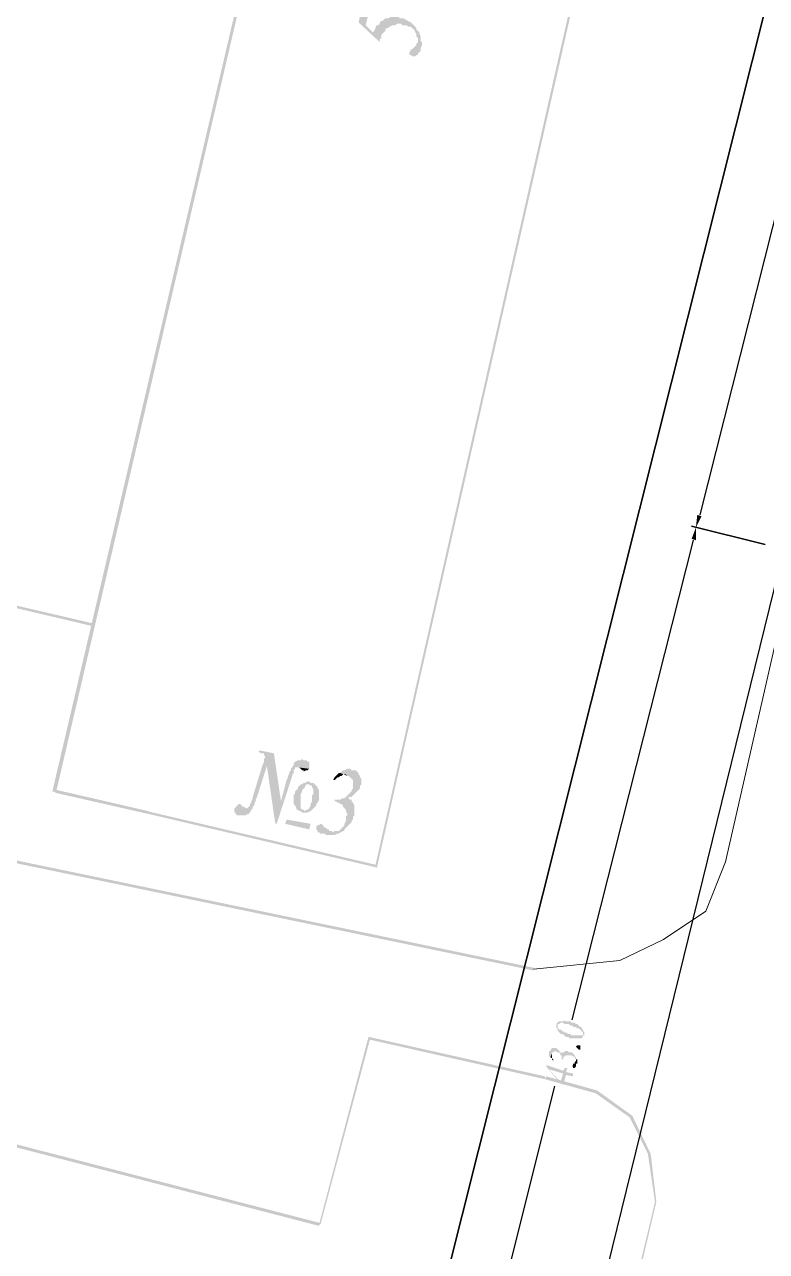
# Model space of a CAD drawing. Extents: x 243 to 885, y -99 to 1005.
# Drawn here: x 287.96 to 317.4, y -3.35 to 45.34 of the extents above; entities that cross this region are included whole.
import ezdxf

# ---------------------------------------------------------------- set-up
doc = ezdxf.new("R2010")
doc.units = 0
doc.header["$MEASUREMENT"] = 0
for name, color, linetype in [('DLXSCENE', 7, 'Continuous'), ('PDF _Геометрия', 7, 'Continuous'), ('PDF _Сплошная заливка', 7, 'Continuous')]:
    doc.layers.add(name, color=color, linetype=linetype)

# ---------------------------------------------------------------- blocks, each defined once
blk = doc.blocks.new('*U46')
blk.add_line((177.326, 706.222), (0, 0))

msp = doc.modelspace()

# ---------------------------------------------------------------- hatches: boundary and pattern name
at = {"layer": 'PDF _Сплошная заливка', "linetype": 'ByBlock', "transparency": 33554559}
h = msp.add_hatch(color=256, dxfattribs=at)
h.paths.add_polyline_path([(310.23, 73.864), (315.661, 72.745), (301.887, 11.994), (289.233, 14.961), (303.343, 75.488)])
h.paths.add_polyline_path([(310.286, 73.976), (303.287, 75.6), (289.065, 14.905), (301.943, 11.882), (315.773, 72.801)], flags=0)
for points in [[(301.383, 46.205), (301.215, 45.421), (302.055, 44.637), (302.055, 44.749), (302.111, 44.805), (302.111, 44.917), (302.167, 44.973), (302.223, 45.029), (302.279, 45.085), (302.279, 45.141), (302.335, 45.197), (302.391, 45.197), (302.447, 45.253), (302.559, 45.309), (302.615, 45.309), (302.671, 45.309), (302.727, 45.365), (302.839, 45.365), (302.895, 45.365), (302.951, 45.309), (303.063, 45.309), (303.119, 45.309), (303.175, 45.253), (303.287, 45.253), (303.343, 45.197), (303.399, 45.141), (303.455, 45.085), (303.455, 45.029), (303.511, 44.973), (303.511, 44.861), (303.567, 44.805), (303.567, 44.749), (303.567, 44.693), (303.567, 44.637), (303.679, 44.861), (303.623, 44.973), (303.623, 45.029), (303.567, 45.085), (303.511, 45.141), (303.511, 45.197), (303.455, 45.253), (303.399, 45.309), (303.343, 45.365), (303.287, 45.421), (303.175, 45.477), (303.119, 45.533), (303.063, 45.533), (303.007, 45.589), (302.895, 45.589), (302.839, 45.589), (302.783, 45.645), (302.671, 45.645), (302.615, 45.645), (302.559, 45.645), (302.503, 45.645), (302.391, 45.589), (302.335, 45.589), (302.279, 45.589), (302.223, 45.533), (302.167, 45.477), (302.111, 45.477), (302.055, 45.421), (302.055, 45.365), (301.999, 45.309), (301.943, 45.309), (301.887, 45.253), (301.887, 45.197), (301.831, 45.085), (301.775, 45.029), (301.495, 45.309), (301.663, 45.981)], [(303.231, 44.245), (303.231, 44.133), (303.287, 44.133), (303.343, 44.077), (303.399, 44.077), (303.455, 44.077), (303.511, 44.133), (303.567, 44.133), (303.567, 44.189), (303.623, 44.245), (303.679, 44.301), (303.679, 44.357), (303.679, 44.413), (303.735, 44.525), (303.735, 44.581), (303.735, 44.637), (303.679, 44.693), (303.679, 44.805), (303.679, 44.861), (303.567, 44.637), (303.511, 44.581), (303.511, 44.525), (303.455, 44.469), (303.399, 44.413), (303.343, 44.357), (303.287, 44.357), (303.287, 44.301)], [(308.158, 7.794), (308.158, 7.906), (287.105, 12.274), (285.201, 13.394), (283.858, 14.289), (283.242, 15.017), (282.458, 16.137), (281.898, 17.481), (281.842, 18.489), (282.85, 23.304), (290.689, 21.456), (290.689, 21.568), (282.738, 23.416), (281.73, 18.489), (281.786, 17.425), (282.346, 16.081), (283.13, 14.961), (283.746, 14.233), (285.145, 13.282), (287.105, 12.162)], [(297.855, 16.417), (297.296, 16.529), (297.24, 16.473), (297.352, 16.417), (297.408, 16.417), (297.464, 16.417), (297.464, 16.361), (297.52, 16.249), (297.464, 16.193), (297.464, 16.081), (297.408, 15.969), (297.576, 15.913), (297.911, 13.618), (298.135, 14.513)], [(299.087, 16.137), (299.031, 16.137), (298.975, 16.193), (298.919, 16.137), (298.863, 16.137), (298.807, 16.137), (298.695, 16.081), (298.639, 16.025), (298.639, 15.969), (298.583, 15.857), (298.527, 15.801), (298.527, 15.745), (298.471, 15.689), (298.471, 15.633), (298.415, 15.521), (298.415, 15.465), (298.359, 15.353), (298.135, 14.513), (297.911, 13.618), (297.967, 13.618), (298.583, 15.521), (298.583, 15.577), (298.639, 15.633), (298.639, 15.745), (298.695, 15.801), (298.695, 15.857), (298.751, 15.857), (298.807, 15.857), (299.255, 15.801), (299.255, 15.857), (299.255, 15.913), (299.255, 15.969), (299.255, 16.025), (299.255, 16.081), (299.199, 16.081), (299.143, 16.137)], [(297.408, 15.969), (297.016, 14.681), (297.016, 14.625), (296.96, 14.513), (296.96, 14.457), (296.904, 14.401), (296.904, 14.345), (296.848, 14.289), (296.792, 14.233), (296.736, 14.233), (296.96, 14.177), (297.016, 14.233), (297.016, 14.289), (297.072, 14.345), (297.072, 14.401), (297.128, 14.513), (297.128, 14.569), (297.184, 14.681), (297.576, 15.913)], [(299.255, 15.801), (298.807, 15.857), (298.863, 15.857), (298.919, 15.801), (298.975, 15.745), (299.031, 15.745), (299.031, 15.689), (299.143, 15.745), (299.199, 15.745)], [(300.935, 15.745), (300.879, 15.801), (300.767, 15.801), (300.655, 15.745), (300.599, 15.745), (300.543, 15.689), (300.487, 15.633), (300.767, 15.521), (300.823, 15.521), (300.879, 15.465), (300.935, 15.409), (300.991, 15.353), (300.991, 15.241), (300.991, 15.185), (300.991, 15.129), (300.991, 15.017), (300.935, 14.961), (300.935, 14.905), (300.879, 14.849), (300.823, 14.793), (300.767, 14.737), (300.711, 14.681), (300.655, 14.625), (300.599, 14.625), (300.543, 14.625), (300.487, 14.569), (300.431, 14.569), (300.375, 14.569), (300.263, 14.569), (300.263, 14.513), (300.319, 14.513), (300.375, 14.457), (300.431, 14.457), (300.487, 14.401), (300.543, 14.401), (300.599, 14.345), (300.599, 14.289), (300.655, 14.233), (300.711, 14.177), (300.711, 14.121), (300.767, 14.009), (300.767, 13.953), (300.711, 13.897), (300.711, 13.786), (300.711, 13.73), (300.655, 13.618), (300.655, 13.562), (300.599, 13.506), (300.543, 13.45), (300.487, 13.394), (300.431, 13.338), (300.319, 13.338), (300.263, 13.338), (300.207, 13.282), (300.151, 13.338), (300.431, 13.226), (300.487, 13.282), (300.543, 13.282), (300.599, 13.338), (300.655, 13.338), (300.655, 13.394), (300.711, 13.45), (300.767, 13.506), (300.823, 13.562), (300.879, 13.618), (300.935, 13.674), (300.935, 13.73), (300.991, 13.786), (300.991, 13.897), (301.047, 13.953), (301.047, 14.009), (301.047, 14.121), (301.047, 14.177), (301.047, 14.233), (301.047, 14.289), (301.047, 14.345), (300.991, 14.457), (300.935, 14.513), (300.935, 14.569), (300.879, 14.569), (300.823, 14.625), (300.823, 14.681), (300.935, 14.681), (300.991, 14.737), (301.047, 14.793), (301.103, 14.849), (301.159, 14.905), (301.215, 14.961), (301.271, 15.017), (301.271, 15.073), (301.271, 15.129), (301.327, 15.185), (301.327, 15.241), (301.327, 15.353), (301.327, 15.409), (301.271, 15.465), (301.271, 15.521), (301.215, 15.577), (301.215, 15.633), (301.159, 15.689), (301.103, 15.745), (301.047, 15.745)], [(300.487, 15.633), (300.431, 15.633), (300.375, 15.577), (300.319, 15.521), (300.263, 15.465), (300.207, 15.353), (300.263, 15.353), (300.319, 15.409), (300.375, 15.465), (300.431, 15.465), (300.487, 15.521), (300.543, 15.521), (300.599, 15.577), (300.711, 15.577), (300.767, 15.521)], [(299.031, 15.241), (298.975, 15.185), (298.919, 15.185), (298.863, 15.129), (298.807, 15.073), (298.807, 15.017), (298.751, 14.961), (298.695, 14.905), (298.695, 14.793), (298.639, 14.793), (298.639, 14.681), (298.639, 14.625), (298.639, 14.513), (298.639, 14.457), (298.639, 14.401), (298.695, 14.345), (298.751, 14.233), (298.751, 14.177), (299.031, 14.177), (298.975, 14.177), (298.919, 14.233), (298.919, 14.345), (298.919, 14.401), (298.919, 14.457), (298.919, 14.513), (298.919, 14.569), (298.919, 14.681), (298.919, 14.737), (298.919, 14.793), (298.975, 14.905), (298.975, 14.961), (299.031, 15.017), (299.087, 15.073), (299.087, 15.129), (299.143, 15.185), (299.199, 15.185), (299.255, 15.185)], [(299.311, 15.241), (299.255, 15.297), (299.199, 15.297), (299.087, 15.241), (299.031, 15.241), (299.255, 15.185), (299.311, 15.129), (299.367, 15.129), (299.367, 15.073), (299.423, 14.961), (299.423, 14.905), (299.423, 14.793), (299.367, 14.737), (299.367, 14.625), (299.367, 14.569), (299.367, 14.513), (299.311, 14.401), (299.311, 14.345), (299.255, 14.233), (299.199, 14.177), (299.143, 14.177), (299.087, 14.121), (299.031, 14.177), (298.751, 14.177), (298.807, 14.177), (298.863, 14.121), (298.919, 14.121), (298.975, 14.065), (299.031, 14.065), (299.087, 14.065), (299.143, 14.065), (299.199, 14.065), (299.311, 14.121), (299.367, 14.177), (299.423, 14.233), (299.479, 14.289), (299.535, 14.345), (299.535, 14.401), (299.591, 14.457), (299.647, 14.569), (299.647, 14.625), (299.647, 14.681), (299.647, 14.793), (299.647, 14.849), (299.647, 14.905), (299.647, 14.961), (299.591, 15.017), (299.591, 15.073), (299.535, 15.129), (299.479, 15.185), (299.423, 15.241), (299.367, 15.241)], [(292.872, 14.121), (289.233, 14.961), (289.177, 14.849), (292.872, 14.009)], [(296.512, 14.401), (296.456, 14.401), (296.4, 14.345), (296.344, 14.289), (296.288, 14.233), (296.288, 14.177), (296.288, 14.121), (296.288, 14.065), (296.344, 14.065), (296.344, 14.009), (296.4, 13.953), (296.512, 13.953), (296.624, 13.953), (296.68, 13.953), (296.736, 13.953), (296.792, 14.009), (296.848, 14.009), (296.904, 14.065), (296.96, 14.177), (296.736, 14.233), (296.68, 14.289), (296.624, 14.289), (296.568, 14.345)], [(299.311, 13.618), (298.359, 13.786), (298.303, 13.618), (299.255, 13.394)], [(299.703, 13.618), (299.647, 13.562), (299.591, 13.562), (299.535, 13.506), (299.535, 13.45), (299.535, 13.394), (299.591, 13.338), (299.591, 13.282), (299.647, 13.282), (299.703, 13.226), (299.759, 13.226), (299.871, 13.226), (299.927, 13.17), (299.983, 13.17), (300.095, 13.17), (300.151, 13.17), (300.207, 13.17), (300.263, 13.17), (300.375, 13.226), (300.431, 13.226), (300.151, 13.338), (300.095, 13.338), (300.039, 13.338), (300.039, 13.394), (299.983, 13.394), (299.927, 13.45), (299.815, 13.506), (299.815, 13.562)], [(309.054, 5.667), (309.054, 5.499), (309.11, 5.611), (309.11, 5.667), (309.166, 5.667), (309.222, 5.723), (309.278, 5.723), (309.334, 5.723), (309.39, 5.667), (309.446, 5.667), (309.502, 5.667), (309.558, 5.667), (309.614, 5.611), (309.67, 5.611), (309.726, 5.611), (309.726, 5.555), (309.782, 5.555), (309.838, 5.555), (309.894, 5.499), (309.95, 5.499), (310.006, 5.443), (310.062, 5.387), (310.118, 5.331), (310.118, 5.275), (310.118, 5.163), (310.118, 5.219), (310.174, 5.219), (310.174, 5.275), (310.174, 5.331), (310.174, 5.387), (310.118, 5.387), (310.118, 5.443), (310.062, 5.499), (310.062, 5.555), (310.006, 5.555), (309.95, 5.611), (309.894, 5.667), (309.838, 5.667), (309.782, 5.723), (309.726, 5.723), (309.67, 5.723), (309.614, 5.779), (309.558, 5.779), (309.502, 5.779), (309.446, 5.779), (309.39, 5.779), (309.39, 5.835), (309.334, 5.779), (309.278, 5.779), (309.222, 5.779), (309.166, 5.779), (309.11, 5.723)], [(309.054, 5.499), (309.11, 5.499), (309.11, 5.387), (309.166, 5.387), (309.166, 5.331), (309.222, 5.331), (309.222, 5.275), (309.278, 5.275), (309.334, 5.275), (309.334, 5.219), (309.39, 5.219), (309.446, 5.163), (309.502, 5.163), (309.558, 5.163), (309.558, 5.107), (309.614, 5.107), (309.67, 5.107), (309.726, 5.107), (309.782, 5.107), (309.838, 5.107), (309.894, 5.107), (309.95, 5.107), (310.006, 5.107), (310.062, 5.107), (310.118, 5.163), (310.118, 5.275), (310.118, 5.219), (310.062, 5.219), (310.006, 5.219), (309.95, 5.219), (309.894, 5.219), (309.838, 5.219), (309.782, 5.219), (309.726, 5.219), (309.67, 5.219), (309.614, 5.275), (309.558, 5.275), (309.502, 5.275), (309.502, 5.331), (309.446, 5.331), (309.39, 5.331), (309.334, 5.387), (309.278, 5.387), (309.278, 5.443), (309.222, 5.443), (309.166, 5.443), (309.166, 5.499), (309.11, 5.499), (309.11, 5.555), (309.11, 5.611)], [(299.647, -2.284), (299.703, -2.284), (301.663, 5.051), (308.606, 3.483), (308.606, 3.595), (301.607, 5.163)], [(308.774, 4.547), (308.774, 4.379), (308.83, 4.379), (308.886, 4.491), (308.886, 4.547), (308.942, 4.547), (308.998, 4.603), (309.054, 4.603), (309.054, 4.547), (309.11, 4.547), (309.166, 4.547), (309.222, 4.491), (309.222, 4.435), (309.278, 4.435), (309.278, 4.379), (309.278, 4.323), (309.278, 4.267), (309.334, 4.267), (309.334, 4.323), (309.334, 4.379), (309.39, 4.379), (309.446, 4.435), (309.502, 4.435), (309.558, 4.435), (309.614, 4.435), (309.67, 4.435), (309.726, 4.379), (309.782, 4.379), (309.782, 4.323), (309.838, 4.267), (309.838, 4.211), (309.838, 4.323), (309.838, 4.379), (309.782, 4.379), (309.782, 4.435), (309.726, 4.491), (309.67, 4.547), (309.614, 4.547), (309.558, 4.547), (309.502, 4.603), (309.446, 4.603), (309.39, 4.603), (309.39, 4.547), (309.334, 4.547), (309.278, 4.547), (309.278, 4.491), (309.222, 4.547), (309.166, 4.603), (309.166, 4.659), (309.11, 4.659), (309.054, 4.715), (308.998, 4.715), (308.942, 4.715), (308.886, 4.715), (308.83, 4.659), (308.83, 4.603), (308.774, 4.603)], [(308.83, 4.379), (308.83, 4.323), (308.886, 4.323), (308.886, 4.267), (308.942, 4.211), (308.942, 4.267), (308.886, 4.323), (308.886, 4.379), (308.886, 4.435), (308.886, 4.491)], [(309.838, 4.771), (309.894, 4.827), (309.95, 4.827), (310.006, 4.827), (310.006, 4.771), (310.006, 4.715), (310.006, 4.659), (309.95, 4.659), (309.894, 4.715), (309.838, 4.771)], [(308.662, 4.043), (308.662, 3.987), (309.222, 3.315), (309.334, 3.259), (309.446, 3.651), (309.726, 3.595), (309.726, 3.707), (309.446, 3.763), (309.502, 3.931), (309.39, 3.931), (309.334, 3.819), (309.222, 3.371), (308.774, 3.875)], [(308.662, 4.043), (308.774, 3.875), (309.334, 3.707), (309.222, 3.371), (309.334, 3.819)], [(309.67, 3.987), (309.726, 3.987), (309.726, 3.931), (309.782, 3.931), (309.838, 3.987), (309.838, 4.043), (309.838, 4.099), (309.894, 4.099), (309.894, 4.155), (309.894, 4.211), (309.894, 4.267), (309.838, 4.267), (309.838, 4.323), (309.838, 4.211), (309.782, 4.155), (309.782, 4.099), (309.726, 4.099), (309.726, 4.043)], [(276.131, 3.875), (276.131, 3.763), (299.647, -2.34), (299.703, -2.228)]]:
    msp.add_hatch(color=256, dxfattribs=at).paths.add_polyline_path(points)
h = msp.add_hatch(color=256, dxfattribs=at)
h.paths.add_polyline_path([(301.292, -50.988), (300.375, -54.916), (297.744, -59.395), (294.496, -63.091), (291.696, -64.882), (288.729, -65.722), (284.865, -66.394), (282.402, -66.282), (279.042, -65.722), (277.419, -65.386), (276.467, -63.371), (276.131, -61.467), (275.795, -59.899), (276.131, -58.107), (276.747, -56.82), (292.872, -60.179), (295.448, -49.597)])
h.paths.add_polyline_path([(295.392, -49.485), (292.76, -60.067), (276.747, -56.708), (276.019, -58.051), (275.739, -59.899), (276.019, -61.523), (276.411, -63.427), (277.307, -65.442), (278.986, -65.778), (282.346, -66.394), (284.865, -66.506), (288.729, -65.778), (291.752, -64.994), (294.552, -63.203), (297.8, -59.451), (300.431, -54.972), (308.83, -19.194), (313.029, -1.388), (312.805, 0.516), (312.077, 2.027), (310.678, 3.035), (308.662, 3.595), (308.606, 3.483), (310.622, 2.923), (311.965, 1.971), (312.693, 0.516), (312.973, -1.388), (308.718, -19.194), (301.317, -50.882)], flags=0)

# ---------------------------------------------------------------- linework, layer by layer
at = {"layer": 'PDF _Геометрия', "color": 3, "linetype": 'ByBlock', "lineweight": 25}
msp.add_lwpolyline([(545.057, 1000.691), (599.929, 988.931), (493.714, 678.461), (504.407, 641.447), (324.731, -66.338), (291.584, -56.652), (468.909, 649.565), (472.101, 649.565), (480.667, 670.736), (470.477, 695.258)], close=True, dxfattribs=at)
at = {"layer": 'PDF _Геометрия', "linetype": 'ByBlock', "lineweight": 18}
msp.add_lwpolyline([(336.378, 96.653), (337.833, 95.253), (338.393, 94.077), (331.842, 65.074), (328.427, 50.236), (323.108, 44.301), (315.773, 12.106), (314.989, 10.146), (313.309, 9.026), (311.573, 8.186), (308.158, 7.85)], dxfattribs=at)
at = {"layer": 'PDF _Геометрия', "linetype": 'ByBlock', "lineweight": 25}
for points in [[(314.765, 25.88), (319.244, 43.629)], [(314.485, 24.872), (309.67, 5.835)], [(304.239, -15.834), (308.998, 3.203)]]:
    msp.add_lwpolyline(points, dxfattribs=at)
msp.add_lwpolyline([(314.429, 25.432), (317.341, 24.704)], close=True, dxfattribs=at)
at = {"layer": 'PDF _Геометрия', "color": 1, "linetype": 'ByBlock', "lineweight": 25}
msp.add_lwpolyline([(318.068, 24.48), (298.415, -55.532)], dxfattribs=at)
at = {"layer": 'PDF _Сплошная заливка', "linetype": 'ByBlock', "lineweight": 25, "transparency": 33554559}
for points in [[(314.653, 25.88), (314.821, 25.824), (314.597, 25.376)], [(314.429, 24.928), (314.597, 24.872), (314.597, 25.376)]]:
    msp.add_solid(points, dxfattribs=at)

# ---------------------------------------------------------------- block references
at = {"layer": 'DLXSCENE'}
msp.add_blockref('*U46', (291.582, -56.659), dxfattribs=at)

doc.saveas('drawing.dxf')
